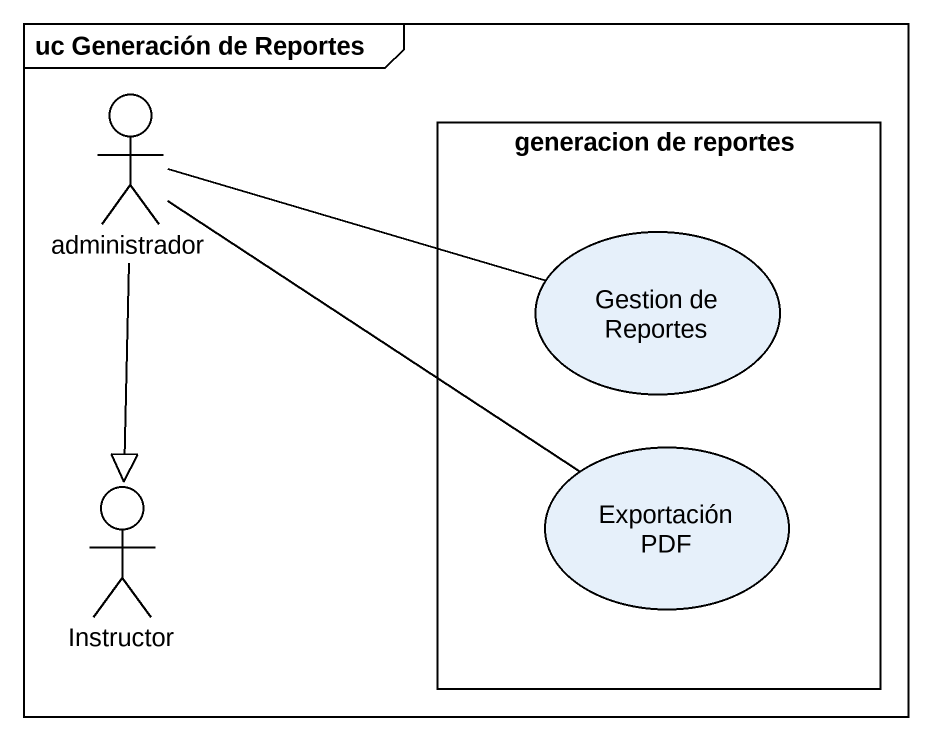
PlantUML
@startuml
mainframe uc Generación de Reportes
actor administrador
rectangle "generacion de reportes" as generacion_de_reportes {
  usecase "Gestion de Reportes" as Gestion_de_Reportes
  usecase "Exportación PDF" as Exportación_PDF
}
actor Instructor
administrador -right- Gestion_de_Reportes
administrador --|> Instructor
administrador -right- Exportación_PDF
@enduml
